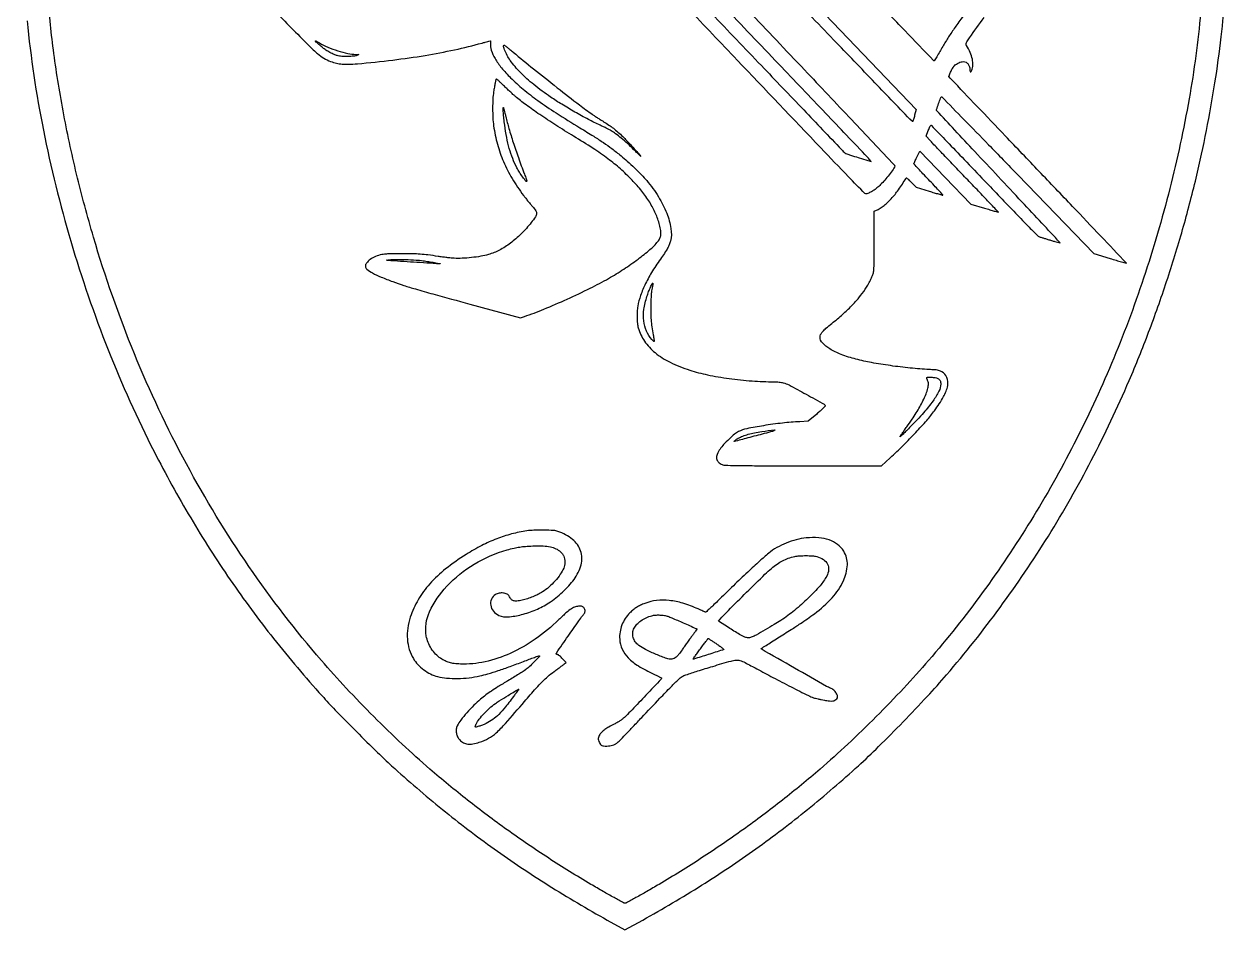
# Model space of a CAD drawing. Extents: x 14 to 1986, y 11 to 2772.
# Drawn here: x 14 to 1986, y 11 to 1497 of the extents above; entities that cross this region are included whole.
import ezdxf

# ---------------------------------------------------------------- set-up
doc = ezdxf.new("R2010")
doc.units = 0

msp = doc.modelspace()

# ---------------------------------------------------------------- linework, layer by layer
for points in [[(1972.44614, 2632.148632, 0.000002), (1488.425173, 2701.692911)], [(1080.112037, 1772.326591, 0.000001), (1138.418853, 1711.294651, 0.000148)], [(962.561767, 1771.527932, 0.000003), (1032.902083, 1697.275423, 0.000153)], [(694.537757, 2728.109993, 0.000009), (506, 2700.932071)], [(1142.167773, 1513.814388, -0.000024), (1223.825908, 1428.358684, -0.000039), (1293.155533, 1355.786585, -0.000004), (1355.158048, 1290.873129, -0.003745), (1358, 1287.852727, 0.059118), (1360.771544, 1285.49344, 0.049122), (1364.191764, 1283.673712, 0.021745), (1369.883382, 1281.613446, 0.002544), (1382.798775, 1277.636092), (1404.097551, 1271.195507), (1400.798775, 1275.046427, 0.013321), (1398.053271, 1278.083827, 0.000011), (1329.155411, 1350.337467, 0.000123), (1252.243105, 1430.952694, 0.000075), (1161.538793, 1525.948674)], [(1110.449991, 1615.46558, 0.000092), (1202.5, 1518.452168, -0.000299), (1294.521579, 1421.388455, -0.000496), (1371.984349, 1339.420635, -0.000014), (1442.029806, 1265.149867, -0.200175), (1442.446722, 1264.045494, -0.140917), (1441.257833, 1260.386307, -0.010266), (1435.082946, 1251.638619, -0.015324), (1427.927195, 1242.528948, -0.022162), (1421.01914, 1234.975601, -0.01698), (1414.625923, 1228.999165, -0.027594), (1408.766781, 1224.427522, -0.030795), (1402.951917, 1220.895574, -0.030247), (1396.712974, 1218.080973, -0.298182), (1393.392426, 1218.810464, -0.001303), (1366.710344, 1246.1975, -0.002082), (1321.225872, 1293.520401, -0.000124), (1184.24117, 1437.306066, -0.000011), (1103.133167, 1522.486818, -0.000017), (1033.198826, 1595.941196, -0.000005), (972.232355, 1659.981976, -0.000595)], [(425.622275, 1517.702001, -0.000775), (451.877576, 1491.065591, 0.002314), (481.682809, 1461.013256, 0.019346), (495.737156, 1448.019398, 0.04215), (505.959973, 1440.670617, 0.044937), (517.060005, 1435.319543, 0.030528), (526.633919, 1432.375219, 0.037463), (535.863085, 1430.862808, 0.03087), (546.540946, 1430.587057, 0.013053), (560.856582, 1431.475832, 0.008196), (619.20798, 1437.595828, 0.010879), (672.034979, 1445.183064, 0.011831), (720.452003, 1454.39758, 0.014202), (765.490223, 1465.425367, -0.000987), (770.508309, 1466.795586, -0.001555), (774.822078, 1467.949951, -0.000365), (778.605873, 1468.946943, -0.064315), (779.016649, 1469, -0.381349), (779.211497, 1468.8261, -0.017547), (779.28705, 1467.864452, -0.021684), (779.286994, 1466.616532, -0.012919), (779.184198, 1465.134305, 0.10675), (780.536507, 1453.689703, 0.050076), (786.78712, 1440.074169, 0.040478), (797.452522, 1424.858403, 0.023952), (812.414057, 1408.478221, 0.022515), (832.888418, 1389.868908, 0.016858), (856.987986, 1371.204449, 0.013673), (887.022872, 1350.747911, 0.00686), (926, 1326.48147, -0.003742), (948.677005, 1312.558679, -0.00979), (964.689929, 1302.120419, -0.011811), (978.453415, 1292.276121, -0.008277), (993.5, 1280.572788, -0.014624), (1003.691942, 1271.867991, -0.008143), (1015.615521, 1260.706575, -0.008143), (1027.043888, 1249.288069, -0.016245), (1035.63448, 1239.824003, -0.036797), (1054.898902, 1213.458184, -0.045964), (1068.503354, 1186.380397, -0.052465), (1075.439872, 1161.207689, -0.105098), (1074.508332, 1140.693298, -0.030257), (1072.590335, 1134.813151, -0.030918), (1069.988124, 1129.251277, -0.023033), (1066.088753, 1122.826319, -0.008119), (1059.933074, 1113.977109, 0.01766), (1045.129495, 1091.805259, 0.025064), (1033.696094, 1071.038104, 0.02839), (1025.605921, 1051.708517, 0.041673), (1020.937098, 1033.894457, 0.028527), (1019.910125, 1025.079757, 0.020708), (1019.736882, 1015.200769, 0.02103), (1020.359721, 1005.767287, 0.041716), (1021.784356, 998.413811, 0.082157), (1032.038854, 976.557902, 0.070205), (1049.264712, 957.798979, 0.059068), (1073.866106, 942.03737, 0.035376), (1106.134327, 929.108895, 0.027043), (1135.403268, 921.439316, 0.016287), (1170.782589, 915.379607, 0.015761), (1208.381668, 911.396514, 0.017977), (1244.539901, 910.01919, -0.014401), (1248.43735, 909.89863, -0.011115), (1252.675111, 909.550554, -0.01127), (1256.621691, 909.047747, -0.026267), (1259.539901, 908.450782, -0.058577), (1269.092628, 904.73106, -0.003308), (1297.0683, 889.630372, -0.001046), (1327.040138, 873.113535, -0.272734), (1328.5, 870.636263, -0.197009), (1328.077818, 869.60637, -0.004971), (1324.427631, 865.975224, -0.009913), (1319.949594, 861.77821, -0.006509), (1314.636616, 857.116751), (1300.773232, 845.269197), (1286.636616, 844.562648, 0.015599), (1258.261812, 842.25541, 0.011916), (1227.398506, 838.026851, 0.010254), (1199.719959, 832.97588, 0.063395), (1186.055762, 828.331714, 0.061962), (1179.86564, 824.293675, 0.014895), (1170.72862, 816.090942, 0.015939), (1161.862469, 807.084756, 0.038608), (1156.080258, 799.763918, 0.047379), (1151.292844, 790.930235, 0.134799), (1150.366135, 784.054384, 0.169023), (1153.112187, 778.633563, 0.086052), (1159.513647, 774.297728, 0.097813), (1164.447996, 773.149381, 0.004515), (1181.755531, 772.723207, 0.003116), (1212.284496, 772.437546, 0.000254), (1292.277029, 772.228068), (1421.054059, 771.956136), (1435.277029, 785.228068, 0.008276), (1456.680412, 805.873437, 0.008508), (1477.188612, 827.029201, 0.009001), (1494.979157, 846.716159, 0.019447), (1507.781566, 862.6143, 0.030606), (1522.771746, 885.600892, 0.083339), (1529.418731, 903.788786, 0.14332), (1528.061109, 917.236838, 0.179843), (1519.660979, 926.41446, 0.02859), (1515.930111, 928.065169, 0.045206), (1512.560417, 928.994275, 0.027063), (1508.023601, 929.562392, 0.004494), (1499.237965, 930.10316, -0.011849), (1468.083668, 932.481194, -0.010139), (1435.40783, 936.426493, -0.010444), (1404.530029, 941.451507, -0.017784), (1379, 947.100921, -0.026165), (1354.629938, 954.790812, -0.048155), (1335.959333, 963.906951, -0.064307), (1323.875423, 973.656501, -0.19322), (1320, 983.310598, -0.118809), (1321.013557, 987.515859, -0.060368), (1324.074947, 992.052624, -0.036114), (1329.73533, 997.701744, -0.009741), (1339.5, 1005.805712, 0.01225), (1357.162763, 1020.614842, 0.018608), (1371.689845, 1034.407054, 0.020878), (1383.793832, 1047.867671, 0.024261), (1394.104504, 1061.654869, 0.020267), (1398.427668, 1068.657653, 0.015775), (1402.568218, 1076.591464, 0.016032), (1405.956877, 1084.233026, 0.037316), (1407.870789, 1090.19282, 0.050413), (1408.397509, 1094.059231, 0.003218), (1408.720042, 1105.485462, 0.003887), (1408.936627, 1120.944736, 0.001539), (1409.003699, 1142.19282), (1409.007397, 1189.5), (1415.274698, 1192.74039, 0.033716), (1421.940988, 1196.778042, 0.025737), (1428.663219, 1202.032531, 0.024034), (1435.282537, 1208.361491, 0.020514), (1441.640316, 1215.628861, 0.013392), (1446.92775, 1222.570654, 0.006094), (1453.482895, 1231.910497, 0.003458), (1459.755801, 1241.221543, 0.066145), (1461.286448, 1244.359343, -0.524567), (1461.684002, 1244.474881, -0.007956), (1463.850271, 1242.652861, -0.01338), (1466.485849, 1240.236817, -0.007556), (1469.556314, 1237.175918), (1477.5, 1229.01395), (1498.95491, 1222.491945, 0.002054), (1507.237677, 1220.011209, 0.003269), (1514.344599, 1217.964832, 0.00074), (1520.581929, 1216.222888, 0.149246), (1521.217168, 1216.239056, 0.542685), (1521.310079, 1216.596027, 0.000554), (1514.746213, 1223.771669, 0.003528), (1507.188904, 1231.899109, 0.002082), (1498.054659, 1241.504086, -0.001873), (1488.86532, 1251.158936, -0.003028), (1481.126352, 1259.4512, -0.000532), (1474.353165, 1266.813011, -0.188199), (1474.086177, 1267.5, -0.100443), (1474.227752, 1268.19275, -0.002681), (1475.469602, 1271.072285, -0.0055), (1476.990336, 1274.445593, -0.003726), (1478.793776, 1278.256715), (1483.5, 1288.013431), (1525.568198, 1244.756715), (1567.636396, 1201.5), (1589.951129, 1194.716264, 0.001364), (1598.524043, 1192.135597, 0.002254), (1605.779638, 1190.008598, 0.000222), (1612.262957, 1188.1428, 0.298684), (1612.499833, 1188.216264, 0.379419), (1612.491782, 1188.441616, 0.000023), (1597.127962, 1204.572903, 0.000748), (1580.106177, 1222.389928, 0.000449), (1559.841504, 1243.5, -0.000323), (1539.105643, 1265.090051, -0.00045), (1520.573838, 1284.445013, -0.000272), (1504.988113, 1300.770131, -0.005822), (1500.438636, 1305.653237), (1493.928067, 1312.806474), (1497.586056, 1321.945896, -0.008168), (1499.046605, 1325.429015, -0.013493), (1500.406412, 1328.314644, -0.007095), (1501.614739, 1330.626899, -0.371608), (1502.050518, 1330.792659, -0.114575), (1502.623076, 1330.420586, -0.00002), (1528.181556, 1303.868686, -0.000468), (1556.451683, 1274.442338, -0.000283), (1589.874752, 1239.547549, 0.000422), (1640.95929, 1186.2432, 0.003868), (1663.352739, 1163.274439, 0.004458), (1676.890605, 1149.843665, 0.121619), (1681.196257, 1147.318237, -0.001902), (1683.689977, 1146.568052, -0.000323), (1688.436681, 1145.117034, -0.000353), (1694.010194, 1143.405024, -0.000314), (1699.800956, 1141.61782, 0.003971), (1705.264988, 1139.975119, 0.006974), (1709.8126, 1138.715773, 0.002506), (1713.616516, 1137.739628, 0.611667), (1713.800956, 1137.950314, 0.093331), (1713.450479, 1138.503222, 0.000011), (1683.919656, 1170.13246, 0.000312), (1651.248262, 1205.080125, 0.000189), (1612.5, 1246.444868, -0.000256), (1573.748456, 1287.824342, -0.000424), (1541.065005, 1322.819487, -0.000018), (1511.57802, 1354.448093, -0.100445), (1511.146827, 1355.151205, -0.172652), (1511.135814, 1356.534075, -0.001693), (1514.47885, 1366.064814, -0.002822), (1517.791023, 1375.241447, -0.090268), (1518.99592, 1377.288127, -0.438804), (1519.572428, 1377.306388, -0.000033), (1556.126178, 1340.01323, -0.000905), (1596.551001, 1298.615656, -0.000542), (1644.441434, 1249.288127), (1769.206614, 1120.5), (1795.839456, 1112.319482, 0.001051), (1806.069244, 1109.200838, 0.001738), (1814.72242, 1106.615511, 0.000138), (1822.483662, 1104.328352, 0.274526), (1822.722575, 1104.389242, 0.406914), (1822.725181, 1104.597767, 0.000003), (1780.721013, 1148.754884, 0.000266), (1734.427167, 1197.369186, 0.000159), (1679.387078, 1255.06976, -0.000021), (1624.170267, 1312.923441, -0.000034), (1577.297309, 1362.045492, -0.000003), (1535.363741, 1405.997663, -0.003306), (1533.478524, 1408), (1531.155744, 1410.5), (1534.262905, 1417.85811, -0.017744), (1535.675831, 1420.898341, -0.015866), (1537.351153, 1423.94859, -0.01613), (1539.031547, 1426.592019, -0.046757), (1540.412841, 1428.258994, -0.048579), (1543.666543, 1430.935192, -0.042149), (1547.529409, 1433.080651, -0.043281), (1551.569853, 1434.492778, -0.061079), (1555.34879, 1434.978038, -0.126571), (1559.578615, 1433.915551, -0.111134), (1563.012275, 1430.908483, -0.093381), (1565.24273, 1426.218893, -0.064522), (1566, 1420.375, 0.05768), (1566.208375, 1418.5747, 0.384118), (1566.889071, 1418.10213, 0.223797), (1567.834319, 1418.703966, 0.032978), (1568.945594, 1420.75, 0.101832), (1570.837245, 1428.878033, 0.058947), (1569.911314, 1438.907441, 0.051072), (1566.345096, 1449.969134, 0.038989), (1560.334272, 1461.187839, -0.089584), (1559.544871, 1463.102213, -0.148133), (1559.686435, 1464.830949, -0.049496), (1560.972548, 1467.33336, -0.003199), (1565.463928, 1474.187839, -0.01954), (1589.243615, 1507.110578, -0.016384)], [(14.004008, 2099.75, 0.000087), (14.073501, 1716.18454, 0.002008)], [(1558.116621, 1514.15099, 0.005427), (1544.39048, 1495.312136, 0.00918), (1533.3568, 1479.199966, 0.010059), (1523.657867, 1463.797668, 0.008609), (1514.054585, 1447.20427, -0.006364), (1511.586319, 1442.894865, -0.010398), (1509.372441, 1439.313531, -0.004323), (1507.429898, 1436.368623, -0.34184), (1506.934385, 1436.20427, -0.117606), (1506.336984, 1436.58942, -0.000006), (1459.153718, 1485.836567, -0.00027), (1407.111509, 1540.21526, -0.000162)], [(1202.615513, 1644.137691, 0.000089), (1278.872693, 1564.439582), (1477.745385, 1356.667055), (1475.216168, 1347.083527, -0.004266), (1474.19798, 1343.354722, -0.006204), (1473.231186, 1340.085147, -0.003323), (1472.363482, 1337.34388, -0.100168), (1472.010448, 1336.716973, -0.441104), (1471.437843, 1336.701284, -0.000011), (1410.044068, 1400.358037, -0.000532), (1342.32496, 1470.726294, -0.000319), (1262.01105, 1554.466973)], [(19.018017, 1502, 0.024891), (45.680104, 1322.766522, 0.022359), (90.718448, 1140.428032, 0.022293), (152.03446, 962.257351, 0.024326), (227.439111, 795.5, 0.015369), (287.460645, 686.679614, 0.016947), (352.236679, 585.323633, 0.017012), (423.493191, 488.932462, 0.015736), (502.944492, 395, 0.009662), (524.718414, 371.761108, 0.002786), (559.260385, 336.687408, 0.002776), (594.15607, 302.034194, 0.00986), (617.078625, 280.393478, 0.013799), (700.491436, 208.795373, 0.015215), (785.11286, 144.291525, 0.015091), (874.13198, 84.598357, 0.013136), (970.75, 27.43569), (1000, 11.152082), (1029.25, 27.43183, 0.01318), (1125.773057, 84.536574, 0.015074), (1214.83332, 144.262578, 0.015193), (1299.522331, 208.813029, 0.013819), (1382.921375, 280.393478, 0.010531), (1415.982736, 311.690083, 0.00538), (1456.220661, 352.284194, 0.005379), (1495.95359, 394.132449, 0.009611), (1527.572486, 429.5, 0.019293), (1615.525103, 540.13045, 0.01935), (1694.596891, 657.105175, 0.019172), (1765.054204, 780.911228, 0.01815), (1827.208982, 912, 0.011472), (1859.175276, 991.224914, 0.010311), (1888.692651, 1074.683719, 0.010251), (1914.922, 1159.830816, 0.010955), (1937.02258, 1244.124743, 0.009709), (1954.045314, 1322.043842, 0.009924), (1967.894766, 1399.999479, 0.010273), (1978.182291, 1475.495278, 0.012805), (1984.493684, 1546, 0.014558)], [(1944.436099, 1515.5, -0.021419), (1925.542165, 1373.814305, -0.018357), (1893.858656, 1226.689023, -0.018113), (1850.904262, 1080.098845, -0.01925), (1798.20873, 940, -0.018907), (1736.606169, 807.801612, -0.019601), (1665.871849, 682.253491, -0.0198), (1586.266024, 563.839138, -0.020246), (1498.100916, 453, -0.009969), (1457.350102, 407.681057, -0.008275), (1412.255399, 361.069476, -0.008263), (1365.562506, 315.895891, -0.00984), (1320, 274.902793, -0.011739), (1258.250995, 223.991183, -0.011256), (1193.321708, 175.293292, -0.011158), (1125.679985, 129.147476, -0.011034), (1055.798258, 85.887618, -0.002713), (1035.792684, 74.251519, -0.003954), (1018.02404, 64.231157, -0.001184), (1002.343262, 55.599375, -0.125867), (1000, 55, -0.125867), (997.656738, 55.599375, -0.001184), (981.97596, 64.231157, -0.003954), (964.207316, 74.251519, -0.002713), (944.201742, 85.887618, -0.011007), (874.260012, 129.179412, -0.011184), (806.669462, 175.284984, -0.011283), (741.795807, 223.946805, -0.011712), (680, 274.902793, -0.00984), (634.437494, 315.895891, -0.008263), (587.744601, 361.069476, -0.008275), (542.649898, 407.681057, -0.009969), (501.899084, 453, -0.02783), (383.080868, 607.114307, -0.026759), (280.41956, 775.449715, -0.0264), (195.078376, 956.093843, -0.025417), (128.033755, 1147, -0.012513), (100.251992, 1250.646087, -0.013035), (78.103668, 1354.155033, -0.013537), (62.156525, 1454.466578, -0.016821), (53.013223, 1548.482934, -0.014948)]]:
    msp.add_lwpolyline(points, format="xyb")
for points in [[(498.869189, 1465.589333, 0.03644), (512.288728, 1458.742881, 0.023461), (528.689948, 1452.718754, 0.023619), (545.043213, 1448.405929, 0.048879), (558.157084, 1446.918426), (563.5, 1446.836852), (560, 1445.190542, -0.056797), (557.625733, 1444.387375, -0.028258), (554.484288, 1443.892581, -0.018909), (550.090614, 1443.620237, -0.005936), (543.5, 1443.539687, -0.005685), (535.583572, 1443.626939, -0.031053), (531.318772, 1443.988084, -0.042544), (527.743131, 1444.831344, -0.016778), (522.989743, 1446.567504, -0.015747), (519.662356, 1448.034455, -0.009853), (515.859863, 1449.94896, -0.009887), (512.185039, 1451.984819, -0.017719), (509.264128, 1453.820634, -0.021764), (503.979342, 1457.755998, -0.011793), (497.817164, 1463.022435, -0.005716), (492.107354, 1468.259061, -0.664512), (492.369189, 1468.963537, -0.124653), (492.932392, 1468.845789, -0.006173), (494.637105, 1467.987406, -0.00965), (496.648792, 1466.893329, -0.006799)], [(816.5, 1450.380983, 0.004125), (849.815963, 1423.235865, 0.002645), (888.91648, 1392.248891, 0.002352), (925.470235, 1363.870302, 0.011816), (946.363828, 1348.578202, 0.005006), (950.5491, 1345.726104, 0.002945), (955.606874, 1342.39595, 0.002945), (960.701425, 1339.126948, 0.005025), (965, 1336.46445, -0.012768), (973.492661, 1331.020433, -0.016553), (980.973267, 1325.581354, -0.015915), (988.303351, 1319.486993, -0.010483), (996.35438, 1312.040651, -0.011351), (1002.6356, 1305.70053, -0.004649), (1010.88438, 1296.823562, -0.004687), (1019.226016, 1287.50361, -0.008176), (1025.940086, 1279.602194, -0.939548), (1025.869954, 1279.536819, -0.00257), (1023.07615, 1282.209896, -0.002476), (1019.075143, 1286.116113, -0.001203), (1014, 1291.144481, 0.010713), (1004.042844, 1300.641481, 0.011717), (993.975108, 1309.416357, 0.012526), (984.677579, 1316.758324, 0.028325), (977.211539, 1321.721917, 0.014357), (974.690419, 1323.10373, 0.002954), (970.162342, 1325.385408, 0.003106), (964.868109, 1327.973175, 0.002918), (959.431249, 1330.549983, -0.011966), (939.89185, 1340.247482, -0.007911), (917.903048, 1352.272578, -0.007913), (896.314603, 1364.982218, -0.012007), (878, 1376.771092, -0.020399), (850.380873, 1397.194619, -0.030335), (828.14335, 1417.424983, -0.035433), (811.820938, 1436.75887, -0.070645), (802.429318, 1454.398282, -0.011662), (801.156099, 1458.178615, -0.058598), (800.747412, 1460.368751, -0.161004), (801.044521, 1461.523411, -0.259517), (801.916667, 1461.990675, -0.164981), (802.326397, 1461.844354, -0.000584), (806.441146, 1458.576482, -0.003017), (811.090907, 1454.828777, -0.001879)], [(788.757994, 1406.358576, 0.073876), (788.053869, 1404.568952, 0.005393), (786.913473, 1399.385957, 0.007166), (785.669157, 1392.966345, 0.004628), (784.403896, 1385.5, 0.027427), (783.183577, 1373.782338, 0.01247), (782.813825, 1358.372359, 0.012493), (783.222922, 1342.601261, 0.021825), (784.45696, 1329.589967, 0.032756), (790.662571, 1299.546618, 0.034154), (800.678552, 1271.001462, 0.033045), (814.830771, 1243.265227, 0.027054), (833.409324, 1215.635518, 0.005316), (837.106407, 1210.839254, 0.003979), (841.277153, 1205.631643, 0.004022), (845.283623, 1200.790005, 0.009172), (848.402828, 1197.216885, -0.036868), (853.694633, 1190.430998, -0.170693), (854.909186, 1185.684075, -0.12841), (853.040939, 1180.453635, -0.017443), (846.099261, 1171, -0.029326), (829.615152, 1152.464453, -0.035883), (812.087286, 1137.290514, -0.039007), (794.040144, 1125.879337, -0.051475), (776, 1118.611119, -0.02745), (763.505592, 1115.748156, -0.015819), (748.215261, 1113.613226, -0.015784), (732.703602, 1112.439431, -0.025685), (719.5, 1112.537098, -0.010296), (714.559079, 1112.929969, -0.003996), (707.7375, 1113.669095, -0.003954), (700.358426, 1114.587555, -0.004888), (693.5, 1115.564666, 0.005802), (676.685081, 1117.92894, 0.01387), (664.147834, 1119.191273, 0.013262), (651.232675, 1119.786935, 0.004892), (633, 1119.965307, 0.003165), (620.846719, 1119.88836, 0.007764), (611.913985, 1119.636488, 0.010093), (605.297452, 1119.213107, 0.031206), (600.868929, 1118.559748, 0.048685), (590.885542, 1115.403994, 0.054974), (582.129903, 1110.468549, 0.063634), (575.983511, 1104.740013, 0.175127), (574, 1099.250623, 0.238088), (576.334331, 1094.626271, 0.032038), (585.774539, 1088.551456, 0.027525), (599.847187, 1081.706601, 0.012359), (619, 1074.212821, 0.008714), (637.046597, 1068.015125, 0.007614), (656.125681, 1062.1519, 0.003711), (684.854333, 1054.030607, 0.000497), (745.5, 1037.436574), (828.5, 1014.81456), (835, 1017.034801, 0.015527), (866.788604, 1029.007443, 0.008426), (905.121733, 1045.58193, 0.008425), (942.933263, 1063.466392, 0.015302), (973.113901, 1079.535672, 0.014659), (998.030066, 1094.783727, 0.01583), (1021.364583, 1111.097948, 0.016846), (1040.975927, 1126.811423, 0.041164), (1053.970524, 1139.964795, 0.068761), (1057.297586, 1145.274627, 0.081487), (1058.817054, 1150.990625, 0.063661), (1058.608157, 1157.964464, 0.025795), (1056.634532, 1167.284755, 0.038358), (1050.074369, 1186.012768, 0.034103), (1040.510121, 1204.304073, 0.031422), (1027.732908, 1222.477242, 0.023462), (1011.5309, 1240.856121, 0.019633), (992.458089, 1259.059895, 0.019915), (972.103976, 1275.620879, 0.016837), (947.651822, 1292.693081, 0.008483), (915.749969, 1312.643829, -0.006151), (886.323833, 1330.855973, -0.008177), (860.055654, 1348.173822, -0.009138), (837.573045, 1364.139491, -0.016351), (819.792153, 1378.182232, -0.008793), (816.197336, 1381.327215, -0.003229), (811.227556, 1385.890626, -0.003199), (805.860896, 1390.94716, -0.003834), (800.876121, 1395.77803, 0.005514), (796.38294, 1400.103299, 0.009393), (792.521571, 1403.604703, 0.00363), (789.226055, 1406.440181, 0.468252)], [(804.450282, 1344.881091, 0.012474), (809.609657, 1325.147836, 0.008039), (816.522185, 1302.542053, 0.007281), (825.003272, 1277.569586, 0.005645), (834.936888, 1250.628201, -0.005627), (836.501241, 1246.38593, -0.008407), (837.763905, 1242.641242, -0.004271), (838.746637, 1239.462751, -0.154478), (838.735111, 1238.705333, -0.598823), (837.58507, 1238.507993, -0.008305), (832.250265, 1245.598619, -0.0153), (826.821523, 1253.571174, -0.022621), (822.603767, 1260.903952, -0.026046), (815.718857, 1276.130078, -0.023563), (810.193816, 1292.502273, -0.021702), (805.863586, 1310.592406, -0.015837), (802.572757, 1331, -0.005835), (801.339112, 1341.537861, -0.007575), (800.467924, 1351.222072, -0.003023), (799.890548, 1359.635092, -0.68032), (800.41515, 1359.881091, -0.137082), (800.753199, 1359.319712, -0.001692), (801.871071, 1355.21954, -0.004858), (803.107722, 1350.437745, -0.003143)], [(668.631374, 1108.563298, -0.004343), (678.175763, 1107.083448, -0.004417), (687.639415, 1105.445846, -0.000763), (696.662058, 1103.788113, -0.603844), (696.770908, 1103.437575, -0.215827), (696.272489, 1103.249818, -0.000017), (653.187124, 1106.050069, -0.00005), (610.63284, 1108.821553, -0.065337), (609, 1109.145114, -0.75442), (609.004693, 1109.242889, -0.006674), (610.115625, 1109.487629, -0.008689), (611.616159, 1109.770166, -0.004498), (613.5, 1110.073671, -0.039319), (621.873925, 1110.678839, -0.005233), (639.615722, 1110.37858, -0.006196), (657.47125, 1109.667894, -0.023245)], [(1044.429293, 1063.358787, 0.027591), (1043.661393, 1059.208618, 0.011057), (1043.051987, 1053.463491, 0.009183), (1042.581208, 1046.253095, 0.005058), (1042.25677, 1037.421215, 0.00972), (1042.156187, 1023.38125, 0.01615), (1042.6835, 1011.558563, 0.01671), (1043.954259, 1000.082927, 0.011404), (1046.129432, 987.140544, -0.005142), (1046.85452, 983.133864, -0.008097), (1047.38576, 979.678607, -0.003119), (1047.77158, 976.730289, -0.231319), (1047.618863, 976.285529, -0.36901), (1047.273209, 976.258381, -0.017937), (1046.296077, 977.023819, -0.02202), (1045.11703, 978.109966, -0.013232), (1043.811652, 979.494746, -0.083363), (1035.137713, 993.235494, -0.071793), (1030.851409, 1009.786805, -0.062914), (1031.148493, 1028.831205, -0.043073), (1036.028464, 1049.924411, -0.013086), (1038.79895, 1057.766015, -0.014114), (1041.912211, 1065.254231, -0.009228), (1044.810147, 1071.398744, -0.654263), (1045.65809, 1071.358787, -0.120596), (1045.753901, 1070.595946, -0.00933), (1045.477003, 1068.538036, -0.012334), (1045.035184, 1066.06909, -0.009096)], [(1513.220356, 915.35366, -0.06484), (1515.453274, 913.834844, -0.092032), (1516.923093, 911.942725, -0.080425), (1517.738393, 909.452394, -0.038991), (1518, 906.102762, -0.121353), (1515.169067, 894.610518, -0.033422), (1505.366436, 878.617347, -0.027239), (1489.975367, 859.236407, -0.01381), (1468.659493, 836.503377, -0.002784), (1461.848928, 829.706738, -0.005076), (1456.202152, 824.245941, -0.002254), (1451.566211, 819.892368, -0.76904), (1451.304152, 820.057273, -0.071892), (1451.80748, 821.111177, -0.001878), (1454.725037, 825.441897, -0.003924), (1458.217882, 830.498916, -0.002668), (1462.26842, 836.201099, 0.005902), (1470.912615, 848.5383, 0.010068), (1477.800828, 859.069664, 0.011475), (1483.577086, 868.790736, 0.012034), (1488.80638, 878.615292, 0.019093), (1494.062768, 890.171637, 0.041207), (1497.007304, 899.481379, 0.055807), (1497.840487, 906.858598, 0.121009), (1496.493839, 912.364307, -0.010752), (1495.921859, 913.521032, -0.013112), (1495.438815, 914.627884, -0.011664), (1495.081354, 915.571983, -0.084858), (1495, 916.047885, -0.398889), (1496.245571, 917.360762, -0.022675), (1502.357311, 917.405131, -0.02957), (1508.812582, 916.775656, -0.078028)], [(1215, 821.452548, -0.000185), (1201.361995, 817.844643, -0.000304), (1189.818719, 814.802989, -0.000019), (1179.425743, 812.071632, -0.048517), (1179.127555, 812.023511, -0.676643), (1178.925539, 812.448111, -0.032202), (1180.513799, 813.959925, -0.024564), (1182.939659, 815.793547, -0.027994), (1185.433102, 817.295499, -0.028377), (1193.417243, 820.951794, -0.023851), (1202.236959, 823.923655, -0.020851), (1212.405076, 826.364787, -0.012971), (1224.5, 828.415842, -0.002083), (1245.365119, 831.310989, -0.77722), (1245.726144, 830.415206, -0.092706), (1242.160624, 828.703252, -0.00094)], [(839, 665.53317, 0.028809), (814.008976, 660.460281, 0.027904), (789.492405, 652.507846, 0.026488), (764.859421, 641.435868, 0.021051), (739.513149, 627.008236, 0.0276), (705.630524, 603.085976, 0.043306), (679.717624, 578.628637, 0.048927), (660.721437, 552.572268, 0.052376), (647.654539, 523.893127, 0.047299), (643.484133, 505.947484, 0.052168), (642.957091, 488.128515, 0.054396), (646.084959, 471.261235, 0.060741), (652.724412, 456.125113, 0.05644), (659.985115, 446.523768, 0.043159), (669.853802, 437.792836, 0.043053), (681.107213, 430.862542, 0.055227), (692.5, 426.631544, 0.040831), (707.389212, 424.173235, 0.02419), (725.388747, 423.567436, 0.023443), (744.290702, 424.733357, 0.027523), (762, 427.655152, 0.017513), (775.152557, 431.063564, 0.008079), (792.020114, 436.369157, 0.007153), (811.637423, 443.202982, 0.005097), (833.416982, 451.393679, -0.002298), (843.039186, 455.073948, -0.003665), (851.301432, 458.12162, -0.000844), (858.551553, 460.721923, -0.167652), (859.310409, 460.729864, -0.549624), (859.594436, 459.588706, -0.003622), (851.019735, 450.717703, -0.010259), (842.558994, 442.43742, -0.034198), (836.545689, 437.517406, -0.01337), (832.928145, 435.091985, -0.002106), (825.666546, 430.542624, -0.002337), (817.057604, 425.255095, -0.002039), (808, 419.800613, 0.003698), (791.979951, 410.080812, 0.010191), (780.883749, 402.919416, 0.013205), (771.864025, 396.481256, 0.011668), (762.809279, 389.312578, 0.023884), (752.10741, 379.525968, 0.01534), (740.616345, 367.230735, 0.014978), (730.532345, 355.036846, 0.046308), (724.784146, 346.038558, 0.092866), (723.119637, 340.475253, 0.069046), (723.327526, 334.052621, 0.067489), (725.302018, 327.780972, 0.080048), (728.803048, 322.658417, 0.082345), (734.895524, 318.053883, 0.091777), (741.925892, 315.880489, 0.074712), (750.412981, 316.155271, 0.036327), (760.936216, 318.888684, 0.043093), (776.241124, 325.593308, 0.058383), (788.554226, 334.303251, 0.028653), (803.746875, 349.623551, 0.003451), (835.015416, 385.489645, -0.002485), (854.199807, 407.580772, -0.014845), (864.593772, 418.743518, -0.024605), (873.213272, 426.648058, -0.015848), (883.914296, 434.974869, 0.001215), (889.327, 438.937961, 0.001498), (894.354114, 442.660788, 0.001233), (898.560811, 445.811779, 0.011002), (900.376304, 447.24232), (903.252608, 449.613154), (897.508963, 455.816976, 0.014523), (895.135254, 458.235991, 0.017227), (892.752608, 460.37409, 0.016207), (890.641758, 462.027592, 0.096846), (889.382659, 462.618807, -0.018245), (888.469692, 462.883699, -0.02762), (887.699906, 463.185909, -0.026244), (887.128151, 463.484884, -0.265089), (887, 463.70961, -0.152621), (887.447634, 465.14194, -0.000154), (906.692029, 492.905365, -0.001093), (924.128998, 517.927697, -0.01613), (930.552274, 526.5, 0.025032), (933.143702, 530.08983, 0.078498), (934.349149, 532.799845, 0.108481), (934.460423, 535.230984, 0.076869), (933.58851, 537.82884, 0.051984), (932.220143, 539.912303, 0.10179), (930.686706, 541.159748, 0.088211), (928.633788, 541.803952, 0.032036), (925.577143, 542, 0.07389), (918.642813, 540.969621, 0.069755), (912.157738, 537.961555, 0.040271), (904.220557, 531.876297, 0.008574), (891.5, 519.984577, -0.038971), (852.722828, 487.916419, -0.047577), (811.838955, 464.616522, -0.051552), (770.372931, 450.87963, -0.063619), (729.848707, 447.229779, -0.019937), (719.645346, 448.018145, -0.040909), (711.79052, 449.600205, -0.045375), (704.831332, 452.309127, -0.031032), (697.482938, 456.555109, -0.056959), (689.302248, 463.4426, -0.046558), (682.247179, 472.455155, -0.046321), (676.946936, 482.672256, -0.054772), (673.976755, 493.137813, -0.152403), (679.398106, 532.938454, -0.079179), (707.80907, 574.835511, -0.069266), (752.745462, 611.067891, -0.066411), (806.5, 634.280276, -0.010506), (817.943884, 637.251142, -0.020359), (827.218758, 639.056752, -0.020106), (836.68523, 640.11526, -0.009973), (848.753756, 640.733733, -0.015558), (865.810967, 640.736166, -0.043155), (877.712433, 639.334562, -0.060768), (886.615953, 636.335811, -0.072238), (893.976213, 631.402525, -0.024537), (895.675001, 629.709241, -0.018995), (897.358335, 627.710599, -0.019357), (898.788974, 625.720467, -0.043058), (899.680594, 624.082554, -0.071006), (900.834996, 619.922241, -0.034828), (901.16137, 614.422114, -0.034759), (900.716637, 608.864197, -0.063714), (899.47777, 604.5, -0.051302), (893.836958, 594.328928, -0.029882), (885.17912, 583.369862, -0.029521), (875.038231, 573.269402, -0.041999), (864.844563, 565.672984, -0.022293), (857.155107, 561.352606, -0.01955), (848.771766, 557.525808, -0.019381), (840.033219, 554.332295, -0.020823), (831.278619, 551.909621, -0.028428), (822.608747, 550.408024, -0.103277), (817.069685, 550.914411, -0.139762), (813.132323, 553.464416, -0.07064), (809.879408, 558.458696, 0.176677), (806.499143, 561.834849, 0.08131), (800.42195, 563.534969, 0.073747), (793.444366, 563.278708, 0.092673), (787.420608, 560.950933, 0.150797), (780.857918, 553.436369, 0.148229), (779.614034, 543.47504, 0.133829), (784.157896, 533.726437, 0.115128), (793.258357, 526.960542, 0.124333), (807.980898, 524.544376, 0.040256), (829.925017, 528.202916, 0.038669), (853.735483, 536.171973, 0.043508), (875.062024, 547.471502, 0.024108), (886.354235, 555.574061, 0.019784), (897.612758, 565.254382, 0.019981), (907.928806, 575.659327, 0.026648), (916.375995, 585.938752, 0.094265), (927.858087, 609.915741, 0.146448), (927.125335, 632.668431, 0.143325), (913.94534, 651.61744, 0.088868), (890, 664.732486, 0.068587), (882.811483, 666.091533, 0.008549), (866.891777, 666.613828, 0.010754), (850.571595, 666.519027, 0.028846)], [(1297.5, 653.957319, 0.038103), (1280.959843, 651.063273, 0.034231), (1264.426491, 645.624252, 0.034638), (1249.000854, 638.067819, 0.041839), (1235.771039, 628.853082, 0.011019), (1221.132578, 616.16752, 0.004216), (1201.309654, 597.902533, 0.003755), (1177.917832, 575.649229, 0.002608), (1151.809611, 550.170978, -0.004), (1144.066844, 542.657017, -0.008284), (1137.877873, 536.939375, -0.003399), (1132.788258, 532.45318, -0.287277), (1131.809611, 532.29908, -0.003396), (1130.905958, 532.691943, -0.000154), (1127.816268, 534.061347, -0.000258), (1124.151182, 535.689387, -0.000184), (1120.054279, 537.513578, 0.030891), (1095.059989, 546.850578, 0.048146), (1072.544899, 551.403663, 0.054876), (1051.918011, 551.27319, 0.061259), (1032.604009, 546.580877, 0.021016), (1025.314075, 543.475326, 0.02952), (1019.122175, 540.06229, 0.030427), (1013.518643, 536.031091, 0.02455), (1008.009254, 531.065267, 0.049911), (1000.275984, 521.665068, 0.054962), (994.846351, 511.20662, 0.055146), (991.838509, 499.848045, 0.050832), (991.269785, 487.784757, 0.095779), (995.311686, 471.648867, 0.084794), (1005.18467, 457.389541, 0.062896), (1022.013071, 444.046527, 0.027039), (1047.332746, 430.518593, -0.004285), (1052.188956, 428.201439, -0.006911), (1056.278994, 426.1362, -0.002099), (1059.761717, 424.298131, -0.277023), (1060, 423.901058, -0.191627), (1059.485608, 422.608171, -0.000143), (1034.212111, 395.889566, -0.001419), (1011.697331, 372.235794, -0.011779), (1001.204471, 361.779154, -0.014242), (996.629614, 357.671583, -0.023952), (992.538076, 354.527121, -0.023144), (988.06651, 351.716938, -0.012273), (982.291476, 348.634699, 0.013396), (973.514436, 343.924883, 0.026166), (966.838444, 339.630578, 0.032968), (961.905589, 335.5606, 0.060017), (958.564282, 331.554374, 0.045297), (956.812874, 328.2287, 0.086765), (956.153343, 325.294481, 0.081918), (956.512418, 322.198651, 0.036838), (957.929804, 318.346637, 0.059407), (959.734823, 315.368607, 0.119683), (961.875923, 313.67584, 0.088889), (964.991536, 312.86886, 0.023076), (970.189369, 312.712948, 0.030283), (975.309846, 313.106482, 0.044405), (979.709721, 314.118153, 0.046693), (983.695044, 315.84118, 0.038772), (987.563545, 318.369612, 0.035064), (990.304008, 320.804896, 0.001057), (1000.954518, 331.742949, 0.002092), (1013.425458, 344.713014, 0.001443), (1027.443581, 359.5, -0.001109), (1057.287461, 391.022916, -0.004517), (1075.648128, 409.984595, -0.005044), (1088.113307, 422.374706, -0.058955), (1093.546147, 426.543619, -0.053843), (1099.850498, 429.428515, -0.003363), (1119.36044, 435.782613, -0.004602), (1144.004953, 443.376944, -0.002609), (1173.978358, 452.142151, -0.04881), (1182.071091, 453.62933, -0.094917), (1188.579885, 452.942916, -0.046253), (1197.001033, 449.51304, -0.004724), (1216.035882, 439.392678, 0.00396), (1242.520999, 425.259232, 0.002785), (1272.532213, 409.760586, 0.001419), (1301.071863, 395.324545, 0.035145), (1309.216556, 391.927047, 0.019586), (1312.288923, 391.024359, 0.006309), (1316.908175, 389.923373, 0.006281), (1322.082881, 388.826906, 0.007001), (1327.10014, 387.902313, 0.013638), (1335.597695, 386.696486, 0.054536), (1340.846208, 386.671699, 0.090402), (1344.518536, 387.745832, 0.092856), (1347.536548, 390.040385, 0.228837), (1348.681473, 393.939097, 0.094608), (1346.731887, 399.231587, 0.078213), (1342.438128, 404.353099, 0.086226), (1336.909911, 407.704205, -0.036033), (1330.868795, 410.584942, -0.000222), (1278.183722, 440.571537, -0.000035), (1223.257534, 471.871105, -0.53348), (1223.212974, 472.483557, -0.025177), (1223.454592, 472.653487, -0.000012), (1231.493811, 477.722501, -0.000175), (1240.435569, 483.355917, -0.000107), (1251, 490.003319, 0.001531), (1272.894665, 503.867223, 0.004603), (1287.722989, 513.513544, 0.006334), (1299.451284, 521.513657, 0.006575), (1310.826637, 529.711192, 0.047942), (1339.808527, 555.825916, 0.076117), (1358.345072, 583.532466, 0.098826), (1364.806878, 609.85979, 0.153804), (1358.812844, 632.252497, 0.088673), (1348.7528, 643.189752, 0.077664), (1335.072755, 650.579072, 0.066618), (1317.891693, 654.190742, 0.042827)], [(1314.530011, 623.450168, -0.080017), (1325.465763, 618.638542, -0.131817), (1332.193209, 611.188602, -0.141709), (1334.009311, 601.786817, -0.0987), (1330.926198, 591.359699, -0.059449), (1320.034389, 575.541634, -0.020132), (1300.705701, 555.287765, -0.020205), (1278.040713, 535.081748, -0.026912), (1255.814995, 518.743889, -0.009894), (1244.877643, 511.882292, -0.004144), (1229.892993, 503.05791, -0.003081), (1215.210197, 494.694638, -0.028964), (1208.684999, 491.512851, -0.095203), (1202.615903, 490.244971, -0.098797), (1196.59416, 491.345985, -0.042058), (1187.996372, 495.625719, -0.004887), (1169.713265, 506.979161), (1153.200365, 517.458323), (1158.985233, 523.979161, -0.01553), (1169.551061, 535.169102, -0.001149), (1199.454175, 564.793857, -0.001065), (1229.668648, 594.46309, -0.017468), (1240.139397, 604.009074, -0.024515), (1249.427145, 611.147354, -0.033973), (1258.441239, 616.530368, -0.034943), (1267.895491, 620.533846, -0.028321), (1278.5, 623.515338, -0.03931), (1286.225793, 624.595173, -0.015526), (1296.959702, 624.909132, -0.015184), (1307.540652, 624.568585, -0.048104)], [(1070.5, 525.424236, -0.019245), (1076.663976, 523.019756, -0.001058), (1095.669395, 514.702144, -0.000268), (1116.270064, 505.621229, -0.092684), (1117.673174, 504.66016, -0.355783), (1117.712765, 504.272456, -0.002024), (1115.540959, 500.99998, -0.007077), (1112.941435, 497.233646, -0.004294), (1109.765553, 492.848991, 0.001816), (1106.001541, 487.706187, 0.001105), (1101.588815, 481.602516, 0.001108), (1097.240039, 475.530882, 0.001959), (1093.683184, 470.5, -0.009735), (1087.882766, 462.560629, -0.047881), (1084.120685, 458.490777, -0.08248), (1080.709618, 456.331252, -0.072017), (1076.61951, 455.260581, -0.11454), (1068.561228, 456.1983, -0.012494), (1051.030123, 462.976188, -0.016015), (1033.614168, 470.877945, -0.048469), (1022.558143, 477.730026, -0.077499), (1016.827731, 483.706012, -0.086688), (1013.456575, 490.926829, -0.090477), (1012.815143, 498.601532, -0.093941), (1014.94845, 505.898953, -0.07213), (1019.464599, 512.282029, -0.049034), (1026.206069, 518.11226, -0.045184), (1034.605533, 522.974547, -0.040217), (1044.071613, 526.473446, -0.051522), (1049.852844, 527.470036, -0.026864), (1057.172715, 527.572789, -0.026808), (1064.541568, 526.883406, -0.046674)], [(1150.050853, 480.314656, -0.005783), (1155.587978, 476.532921, -0.015888), (1159.375672, 473.697775, -0.014869), (1161.871948, 471.577812, -0.517809), (1161.794502, 470.927786, -0.047246), (1159.820816, 470.088195, -0.000184), (1136.533329, 462.69493, -0.000115), (1112.89694, 455.206432, -0.076797), (1111.560854, 455, -0.608175), (1111.473723, 455.168192, -0.000496), (1114.888451, 459.99375, -0.003148), (1118.831326, 465.480407, -0.001846), (1123.615972, 472, -0.001467), (1128.46617, 478.517931, -0.002404), (1132.616596, 484.00625, -0.00029), (1136.33516, 488.868827, -0.233446), (1136.600799, 489, -0.143976), (1136.901939, 488.911451, -0.000352), (1140.721663, 486.44868, -0.002202), (1145.022715, 483.644372, -0.001364)], [(818.783779, 396.25, -0.008565), (803.816186, 376.835238, -0.027501), (792.945877, 364.661206, -0.039259), (783.187615, 356.300003, -0.040533), (772.342008, 349.666193, -0.027248), (767.519881, 347.550583, -0.016193), (761.575918, 345.537342, -0.007995), (755.770322, 343.879207, -0.26806), (754.428114, 344.238553, -0.256574), (754.306105, 344.657974, -0.021966), (754.607583, 345.77705, -0.024727), (755.120333, 347.153799, -0.016447), (755.836178, 348.678882, -0.045658), (760.972244, 356.816747, -0.024244), (768.682349, 365.919975, -0.023339), (777.816999, 374.829444, -0.026623), (787.365157, 382.44103, -0.015495), (793.754626, 386.708016, -0.001821), (808.310455, 395.715943, -0.000312), (824.528475, 405.657064, -0.138189), (825.745607, 406, -0.609319), (825.794463, 405.905306, -0.000477), (823.821023, 403.135938, -0.003082), (821.544714, 399.989171, -0.001808)]]:
    msp.add_lwpolyline(points, format="xyb", close=True)

doc.saveas('drawing.dxf')
